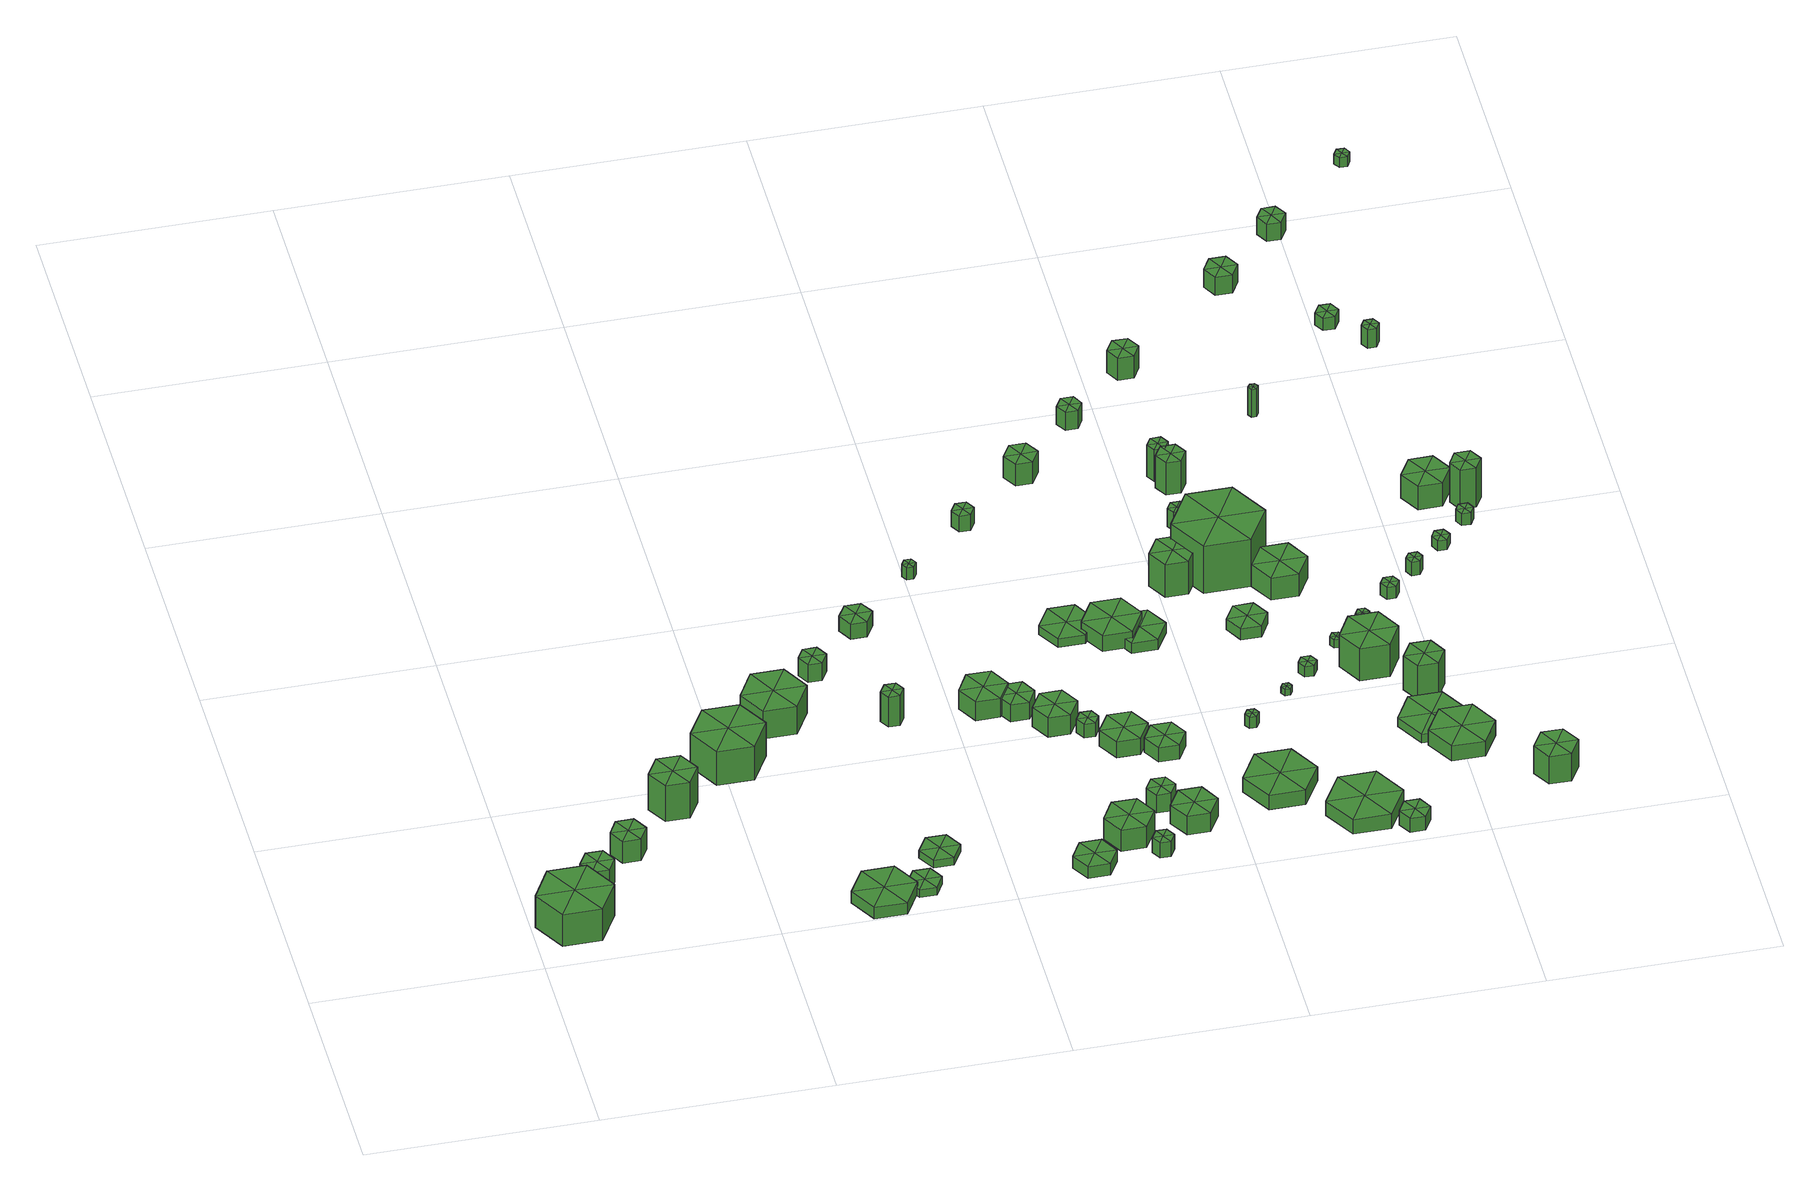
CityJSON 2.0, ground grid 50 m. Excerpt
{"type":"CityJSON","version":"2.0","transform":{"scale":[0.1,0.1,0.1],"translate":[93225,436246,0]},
"CityObjects":{
"tree1":{"type":"SolitaryVegetationObject","attributes":{"Point Count":11207,"Average Intensity":0,"Average Number of Returns":3.89},"geometry":[{"type":"MultiSurface","lod":"1","boundaries":[[[0,1,2]],[[0,2,3]],[[0,3,4]],[[0,4,5]],[[0,5,6]],[[0,6,1]],[[1,7,8,2]],[[2,8,9,3]],[[3,9,10,4]],[[4,10,11,5]],[[5,11,12,6]],[[6,12,7,1]],[[13,8,7]],[[13,9,8]],[[13,10,9]],[[13,11,10]],[[13,12,11]],[[13,7,12]]]}]},
"tree2":{"type":"SolitaryVegetationObject","attributes":{"Point Count":2015,"Average Intensity":0,"Average Number of Returns":4.09},"geometry":[{"type":"MultiSurface","lod":"1","boundaries":[[[14,15,16]],[[14,16,17]],[[14,17,18]],[[14,18,19]],[[14,19,20]],[[14,20,15]],[[15,21,22,16]],[[16,22,23,17]],[[17,23,24,18]],[[18,24,25,19]],[[19,25,26,20]],[[20,26,21,15]],[[27,22,21]],[[27,23,22]],[[27,24,23]],[[27,25,24]],[[27,26,25]],[[27,21,26]]]}]},
"tree3":{"type":"SolitaryVegetationObject","attributes":{"Point Count":2821,"Average Intensity":0,"Average Number of Returns":4.25},"geometry":[{"type":"MultiSurface","lod":"1","boundaries":[[[28,29,30]],[[28,30,31]],[[28,31,32]],[[28,32,33]],[[28,33,34]],[[28,34,29]],[[29,35,36,30]],[[30,36,37,31]],[[31,37,38,32]],[[32,38,39,33]],[[33,39,40,34]],[[34,40,35,29]],[[41,36,35]],[[41,37,36]],[[41,38,37]],[[41,39,38]],[[41,40,39]],[[41,35,40]]]}]},
"tree4":{"type":"SolitaryVegetationObject","attributes":{"Point Count":2665,"Average Intensity":0,"Average Number of Returns":3.04},"geometry":[{"type":"MultiSurface","lod":"1","boundaries":[[[42,43,44]],[[42,44,45]],[[42,45,46]],[[42,46,47]],[[42,47,48]],[[42,48,43]],[[43,49,50,44]],[[44,50,51,45]],[[45,51,52,46]],[[46,52,53,47]],[[47,53,54,48]],[[48,54,49,43]],[[55,50,49]],[[55,51,50]],[[55,52,51]],[[55,53,52]],[[55,54,53]],[[55,49,54]]]}]},
"tree5":{"type":"SolitaryVegetationObject","attributes":{"Point Count":3433,"Average Intensity":0,"Average Number of Returns":3.32},"geometry":[{"type":"MultiSurface","lod":"1","boundaries":[[[56,57,58]],[[56,58,59]],[[56,59,60]],[[56,60,61]],[[56,61,62]],[[56,62,57]],[[57,63,64,58]],[[58,64,65,59]],[[59,65,66,60]],[[60,66,67,61]],[[61,67,68,62]],[[62,68,63,57]],[[69,64,63]],[[69,65,64]],[[69,66,65]],[[69,67,66]],[[69,68,67]],[[69,63,68]]]}]},
"tree6":{"type":"SolitaryVegetationObject","attributes":{"Point Count":2256,"Average Intensity":0,"Average Number of Returns":3.18},"geometry":[{"type":"MultiSurface","lod":"1","boundaries":[[[70,71,72]],[[70,72,73]],[[70,73,74]],[[70,74,75]],[[70,75,76]],[[70,76,71]],[[71,77,78,72]],[[72,78,79,73]],[[73,79,80,74]],[[74,80,81,75]],[[75,81,82,76]],[[76,82,77,71]],[[83,78,77]],[[83,79,78]],[[83,80,79]],[[83,81,80]],[[83,82,81]],[[83,77,82]]]}]},
"tree7":{"type":"SolitaryVegetationObject","attributes":{"Point Count":4511,"Average Intensity":0,"Average Number of Returns":3.81},"geometry":[{"type":"MultiSurface","lod":"1","boundaries":[[[84,85,86]],[[84,86,87]],[[84,87,88]],[[84,88,89]],[[84,89,90]],[[84,90,85]],[[85,91,92,86]],[[86,92,93,87]],[[87,93,94,88]],[[88,94,95,89]],[[89,95,96,90]],[[90,96,91,85]],[[97,92,91]],[[97,93,92]],[[97,94,93]],[[97,95,94]],[[97,96,95]],[[97,91,96]]]}]},
"tree8":{"type":"SolitaryVegetationObject","attributes":{"Point Count":312,"Average Intensity":0,"Average Number of Returns":2.73},"geometry":[{"type":"MultiSurface","lod":"1","boundaries":[[[98,99,100]],[[98,100,101]],[[98,101,102]],[[98,102,103]],[[98,103,104]],[[98,104,99]],[[99,105,106,100]],[[100,106,107,101]],[[101,107,108,102]],[[102,108,109,103]],[[103,109,110,104]],[[104,110,105,99]],[[111,106,105]],[[111,107,106]],[[111,108,107]],[[111,109,108]],[[111,110,109]],[[111,105,110]]]}]},
"tree9":{"type":"SolitaryVegetationObject","attributes":{"Point Count":733,"Average Intensity":0,"Average Number of Returns":2.29},"geometry":[{"type":"MultiSurface","lod":"1","boundaries":[[[112,113,114]],[[112,114,115]],[[112,115,116]],[[112,116,117]],[[112,117,118]],[[112,118,113]],[[113,119,120,114]],[[114,120,121,115]],[[115,121,122,116]],[[116,122,123,117]],[[117,123,124,118]],[[118,124,119,113]],[[125,120,119]],[[125,121,120]],[[125,122,121]],[[125,123,122]],[[125,124,123]],[[125,119,124]]]}]},
"tree10":{"type":"SolitaryVegetationObject","attributes":{"Point Count":453,"Average Intensity":0,"Average Number of Returns":3.45},"geometry":[{"type":"MultiSurface","lod":"1","boundaries":[[[126,127,128]],[[126,128,129]],[[126,129,130]],[[126,130,131]],[[126,131,132]],[[126,132,127]],[[127,133,134,128]],[[128,134,135,129]],[[129,135,136,130]],[[130,136,137,131]],[[131,137,138,132]],[[132,138,133,127]],[[139,134,133]],[[139,135,134]],[[139,136,135]],[[139,137,136]],[[139,138,137]],[[139,133,138]]]}]},
"tree11":{"type":"SolitaryVegetationObject","attributes":{"Point Count":191,"Average Intensity":0,"Average Number of Returns":1.81},"geometry":[{"type":"MultiSurface","lod":"1","boundaries":[[[140,141,142]],[[140,142,143]],[[140,143,144]],[[140,144,145]],[[140,145,146]],[[140,146,141]],[[141,147,148,142]],[[142,148,149,143]],[[143,149,150,144]],[[144,150,151,145]],[[145,151,152,146]],[[146,152,147,141]],[[153,148,147]],[[153,149,148]],[[153,150,149]],[[153,151,150]],[[153,152,151]],[[153,147,152]]]}]},
"tree12":{"type":"SolitaryVegetationObject","attributes":{"Point Count":1352,"Average Intensity":0,"Average Number of Returns":4.14},"geometry":[{"type":"MultiSurface","lod":"1","boundaries":[[[154,155,156]],[[154,156,157]],[[154,157,158]],[[154,158,159]],[[154,159,160]],[[154,160,155]],[[155,161,162,156]],[[156,162,163,157]],[[157,163,164,158]],[[158,164,165,159]],[[159,165,166,160]],[[160,166,161,155]],[[167,162,161]],[[167,163,162]],[[167,164,163]],[[167,165,164]],[[167,166,165]],[[167,161,166]]]}]},
"tree13":{"type":"SolitaryVegetationObject","attributes":{"Point Count":2053,"Average Intensity":0,"Average Number of Returns":3.33},"geometry":[{"type":"MultiSurface","lod":"1","boundaries":[[[168,169,170]],[[168,170,171]],[[168,171,172]],[[168,172,173]],[[168,173,174]],[[168,174,169]],[[169,175,176,170]],[[170,176,177,171]],[[171,177,178,172]],[[172,178,179,173]],[[173,179,180,174]],[[174,180,175,169]],[[181,176,175]],[[181,177,176]],[[181,178,177]],[[181,179,178]],[[181,180,179]],[[181,175,180]]]}]},
"tree14":{"type":"SolitaryVegetationObject","attributes":{"Point Count":1540,"Average Intensity":0,"Average Number of Returns":3.61},"geometry":[{"type":"MultiSurface","lod":"1","boundaries":[[[182,183,184]],[[182,184,185]],[[182,185,186]],[[182,186,187]],[[182,187,188]],[[182,188,183]],[[183,189,190,184]],[[184,190,191,185]],[[185,191,192,186]],[[186,192,193,187]],[[187,193,194,188]],[[188,194,189,183]],[[195,190,189]],[[195,191,190]],[[195,192,191]],[[195,193,192]],[[195,194,193]],[[195,189,194]]]}]},
"tree15":{"type":"SolitaryVegetationObject","attributes":{"Point Count":936,"Average Intensity":0,"Average Number of Returns":3.51},"geometry":[{"type":"MultiSurface","lod":"1","boundaries":[[[196,197,198]],[[196,198,199]],[[196,199,200]],[[196,200,201]],[[196,201,202]],[[196,202,197]],[[197,203,204,198]],[[198,204,205,199]],[[199,205,206,200]],[[200,206,207,201]],[[201,207,208,202]],[[202,208,203,197]],[[209,204,203]],[[209,205,204]],[[209,206,205]],[[209,207,206]],[[209,208,207]],[[209,203,208]]]}]},
"tree16":{"type":"SolitaryVegetationObject","attributes":{"Point Count":4464,"Average Intensity":0,"Average Number of Returns":3.97},"geometry":[{"type":"MultiSurface","lod":"1","boundaries":[[[210,211,212]],[[210,212,213]],[[210,213,214]],[[210,214,215]],[[210,215,216]],[[210,216,211]],[[211,217,218,212]],[[212,218,219,213]],[[213,219,220,214]],[[214,220,221,215]],[[215,221,222,216]],[[216,222,217,211]],[[223,218,217]],[[223,219,218]],[[223,220,219]],[[223,221,220]],[[223,222,221]],[[223,217,222]]]}]},
"tree17":{"type":"SolitaryVegetationObject","attributes":{"Point Count":135,"Average Intensity":0,"Average Number of Returns":3.31},"geometry":[{"type":"MultiSurface","lod":"1","boundaries":[[[224,225,226]],[[224,226,227]],[[224,227,228]],[[224,228,229]],[[224,229,230]],[[224,230,225]],[[225,231,232,226]],[[226,232,233,227]],[[227,233,234,228]],[[228,234,235,229]],[[229,235,236,230]],[[230,236,231,225]],[[237,232,231]],[[237,233,232]],[[237,234,233]],[[237,235,234]],[[237,236,235]],[[237,231,236]]]}]},
"tree18":{"type":"SolitaryVegetationObject","attributes":{"Point Count":600,"Average Intensity":0,"Average Number of Returns":3.49},"geometry":[{"type":"MultiSurface","lod":"1","boundaries":[[[238,239,240]],[[238,240,241]],[[238,241,242]],[[238,242,243]],[[238,243,244]],[[238,244,239]],[[239,245,246,240]],[[240,246,247,241]],[[241,247,248,242]],[[242,248,249,243]],[[243,249,250,244]],[[244,250,245,239]],[[251,246,245]],[[251,247,246]],[[251,248,247]],[[251,249,248]],[[251,250,249]],[[251,245,250]]]}]},
"tree19":{"type":"SolitaryVegetationObject","attributes":{"Point Count":1187,"Average Intensity":0,"Average Number of Returns":3.29},"geometry":[{"type":"MultiSurface","lod":"1","boundaries":[[[252,253,254]],[[252,254,255]],[[252,255,256]],[[252,256,257]],[[252,257,258]],[[252,258,253]],[[253,259,260,254]],[[254,260,261,255]],[[255,261,262,256]],[[256,262,263,257]],[[257,263,264,258]],[[258,264,259,253]],[[265,260,259]],[[265,261,260]],[[265,262,261]],[[265,263,262]],[[265,264,263]],[[265,259,264]]]}]},
"tree20":{"type":"SolitaryVegetationObject","attributes":{"Point Count":399,"Average Intensity":0,"Average Number of Returns":3.21},"geometry":[{"type":"MultiSurface","lod":"1","boundaries":[[[266,267,268]],[[266,268,269]],[[266,269,270]],[[266,270,271]],[[266,271,272]],[[266,272,267]],[[267,273,274,268]],[[268,274,275,269]],[[269,275,276,270]],[[270,276,277,271]],[[271,277,278,272]],[[272,278,273,267]],[[279,274,273]],[[279,275,274]],[[279,276,275]],[[279,277,276]],[[279,278,277]],[[279,273,278]]]}]},
"tree21":{"type":"SolitaryVegetationObject","attributes":{"Point Count":1310,"Average Intensity":0,"Average Number of Returns":3.78},"geometry":[{"type":"MultiSurface","lod":"1","boundaries":[[[280,281,282]],[[280,282,283]],[[280,283,284]],[[280,284,285]],[[280,285,286]],[[280,286,281]],[[281,287,288,282]],[[282,288,289,283]],[[283,289,290,284]],[[284,290,291,285]],[[285,291,292,286]],[[286,292,287,281]],[[293,288,287]],[[293,289,288]],[[293,290,289]],[[293,291,290]],[[293,292,291]],[[293,287,292]]]}]},
"tree22":{"type":"SolitaryVegetationObject","attributes":{"Point Count":1682,"Average Intensity":0,"Average Number of Returns":3.33},"geometry":[{"type":"MultiSurface","lod":"1","boundaries":[[[294,295,296]],[[294,296,297]],[[294,297,298]],[[294,298,299]],[[294,299,300]],[[294,300,295]],[[295,301,302,296]],[[296,302,303,297]],[[297,303,304,298]],[[298,304,305,299]],[[299,305,306,300]],[[300,306,301,295]],[[307,302,301]],[[307,303,302]],[[307,304,303]],[[307,305,304]],[[307,306,305]],[[307,301,306]]]}]},
"tree23":{"type":"SolitaryVegetationObject","attributes":{"Point Count":3475,"Average Intensity":0,"Average Number of Returns":3.96},"geometry":[{"type":"MultiSurface","lod":"1","boundaries":[[[308,309,310]],[[308,310,311]],[[308,311,312]],[[308,312,313]],[[308,313,314]],[[308,314,309]],[[309,315,316,310]],[[310,316,317,311]],[[311,317,318,312]],[[312,318,319,313]],[[313,319,320,314]],[[314,320,315,309]],[[321,316,315]],[[321,317,316]],[[321,318,317]],[[321,319,318]],[[321,320,319]],[[321,315,320]]]}]},
"tree24":{"type":"SolitaryVegetationObject","attributes":{"Point Count":528,"Average Intensity":0,"Average Number of Returns":3.81},"geometry":[{"type":"MultiSurface","lod":"1","boundaries":[[[322,323,324]],[[322,324,325]],[[322,325,326]],[[322,326,327]],[[322,327,328]],[[322,328,323]],[[323,329,330,324]],[[324,330,331,325]],[[325,331,332,326]],[[326,332,333,327]],[[327,333,334,328]],[[328,334,329,323]],[[335,330,329]],[[335,331,330]],[[335,332,331]],[[335,333,332]],[[335,334,333]],[[335,329,334]]]}]},
"tree25":{"type":"SolitaryVegetationObject","attributes":{"Point Count":1661,"Average Intensity":0,"Average Number of Returns":3.26},"geometry":[{"type":"MultiSurface","lod":"1","boundaries":[[[336,337,338]],[[336,338,339]],[[336,339,340]],[[336,340,341]],[[336,341,342]],[[336,342,337]],[[337,343,344,338]],[[338,344,345,339]],[[339,345,346,340]],[[340,346,347,341]],[[341,347,348,342]],[[342,348,343,337]],[[349,344,343]],[[349,345,344]],[[349,346,345]],[[349,347,346]],[[349,348,347]],[[349,343,348]]]}]},
"tree26":{"type":"SolitaryVegetationObject","attributes":{"Point Count":363,"Average Intensity":0,"Average Number of Returns":1.8},"geometry":[{"type":"MultiSurface","lod":"1","boundaries":[[[350,351,352]],[[350,352,353]],[[350,353,354]],[[350,354,355]],[[350,355,356]],[[350,356,351]],[[351,357,358,352]],[[352,358,359,353]],[[353,359,360,354]],[[354,360,361,355]],[[355,361,362,356]],[[356,362,357,351]],[[363,358,357]],[[363,359,358]],[[363,360,359]],[[363,361,360]],[[363,362,361]],[[363,357,362]]]}]},
"tree27":{"type":"SolitaryVegetationObject","attributes":{"Point Count":694,"Average Intensity":0,"Average Number of Returns":2.77},"geometry":[{"type":"MultiSurface","lod":"1","boundaries":[[[364,365,366]],[[364,366,367]],[[364,367,368]],[[364,368,369]],[[364,369,370]],[[364,370,365]],[[365,371,372,366]],[[366,372,373,367]],[[367,373,374,368]],[[368,374,375,369]],[[369,375,376,370]],[[370,376,371,365]],[[377,372,371]],[[377,373,372]],[[377,374,373]],[[377,375,374]],[[377,376,375]],[[377,371,376]]]}]},
"tree28":{"type":"SolitaryVegetationObject","attributes":{"Point Count":645,"Average Intensity":0,"Average Number of Returns":2.35},"geometry":[{"type":"MultiSurface","lod":"1","boundaries":[[[378,379,380]],[[378,380,381]],[[378,381,382]],[[378,382,383]],[[378,383,384]],[[378,384,379]],[[379,385,386,380]],[[380,386,387,381]],[[381,387,388,382]],[[382,388,389,383]],[[383,389,390,384]],[[384,390,385,379]],[[391,386,385]],[[391,387,386]],[[391,388,387]],[[391,389,388]],[[391,390,389]],[[391,385,390]]]}]},
"tree29":{"type":"SolitaryVegetationObject","attributes":{"Point Count":2765,"Average Intensity":0,"Average Number of Returns":3.23},"geometry":[{"type":"MultiSurface","lod":"1","boundaries":[[[392,393,394]],[[392,394,395]],[[392,395,396]],[[392,396,397]],[[392,397,398]],[[392,398,393]],[[393,399,400,394]],[[394,400,401,395]],[[395,401,402,396]],[[396,402,403,397]],[[397,403,404,398]],[[398,404,399,393]],[[405,400,399]],[[405,401,400]],[[405,402,401]],[[405,403,402]],[[405,404,403]],[[405,399,404]]]}]},
"tree30":{"type":"SolitaryVegetationObject","attributes":{"Point Count":842,"Average Intensity":0,"Average Number of Returns":3.81},"geometry":[{"type":"MultiSurface","lod":"1","boundaries":[[[406,407,408]],[[406,408,409]],[[406,409,410]],[[406,410,411]],[[406,411,412]],[[406,412,407]],[[407,413,414,408]],[[408,414,415,409]],[[409,415,416,410]],[[410,416,417,411]],[[411,417,418,412]],[[412,418,413,407]],[[419,414,413]],[[419,415,414]],[[419,416,415]],[[419,417,416]],[[419,418,417]],[[419,413,418]]]}]},
"tree31":{"type":"SolitaryVegetationObject","attributes":{"Point Count":262,"Average Intensity":0,"Average Number of Returns":3.4},"geometry":[{"type":"MultiSurface","lod":"1","boundaries":[[[420,421,422]],[[420,422,423]],[[420,423,424]],[[420,424,425]],[[420,425,426]],[[420,426,421]],[[421,427,428,422]],[[422,428,429,423]],[[423,429,430,424]],[[424,430,431,425]],[[425,431,432,426]],[[426,432,427,421]],[[433,428,427]],[[433,429,428]],[[433,430,429]],[[433,431,430]],[[433,432,431]],[[433,427,432]]]}]},
"tree32":{"type":"SolitaryVegetationObject","attributes":{"Point Count":1864,"Average Intensity":0,"Average Number of Returns":2.58},"geometry":[{"type":"MultiSurface","lod":"1","boundaries":[[[434,435,436]],[[434,436,437]],[[434,437,438]],[[434,438,439]],[[434,439,440]],[[434,440,435]],[[435,441,442,436]],[[436,442,443,437]],[[437,443,444,438]],[[438,444,445,439]],[[439,445,446,440]],[[440,446,441,435]],[[447,442,441]],[[447,443,442]],[[447,444,443]],[[447,445,444]],[[447,446,445]],[[447,441,446]]]}]},
"tree33":{"type":"SolitaryVegetationObject","attributes":{"Point Count":1125,"Average Intensity":0,"Average Number of Returns":3.39},"geometry":[{"type":"MultiSurface","lod":"1","boundaries":[[[448,449,450]],[[448,450,451]],[[448,451,452]],[[448,452,453]],[[448,453,454]],[[448,454,449]],[[449,455,456,450]],[[450,456,457,451]],[[451,457,458,452]],[[452,458,459,453]],[[453,459,460,454]],[[454,460,455,449]],[[461,456,455]],[[461,457,456]],[[461,458,457]],[[461,459,458]],[[461,460,459]],[[461,455,460]]]}]},
"tree34":{"type":"SolitaryVegetationObject","attributes":{"Point Count":110,"Average Intensity":0,"Average Number of Returns":3.08},"geometry":[{"type":"MultiSurface","lod":"1","boundaries":[[[462,463,464]],[[462,464,465]],[[462,465,466]],[[462,466,467]],[[462,467,468]],[[462,468,463]],[[463,469,470,464]],[[464,470,471,465]],[[465,471,472,466]],[[466,472,473,467]],[[467,473,474,468]],[[468,474,469,463]],[[475,470,469]],[[475,471,470]],[[475,472,471]],[[475,473,472]],[[475,474,473]],[[475,469,474]]]}]},
"tree35":{"type":"SolitaryVegetationObject","attributes":{"Point Count":799,"Average Intensity":0,"Average Number of Returns":3.08},"geometry":[{"type":"MultiSurface","lod":"1","boundaries":[[[476,477,478]],[[476,478,479]],[[476,479,480]],[[476,480,481]],[[476,481,482]],[[476,482,477]],[[477,483,484,478]],[[478,484,485,479]],[[479,485,486,480]],[[480,486,487,481]],[[481,487,488,482]],[[482,488,483,477]],[[489,484,483]],[[489,485,484]],[[489,486,485]],[[489,487,486]],[[489,488,487]],[[489,483,488]]]}]},
"tree36":{"type":"SolitaryVegetationObject","attributes":{"Point Count":145,"Average Intensity":0,"Average Number of Returns":3.19},"geometry":[{"type":"MultiSurface","lod":"1","boundaries":[[[490,491,492]],[[490,492,493]],[[490,493,494]],[[490,494,495]],[[490,495,496]],[[490,496,491]],[[491,497,498,492]],[[492,498,499,493]],[[493,499,500,494]],[[494,500,501,495]],[[495,501,502,496]],[[496,502,497,491]],[[503,498,497]],[[503,499,498]],[[503,500,499]],[[503,501,500]],[[503,502,501]],[[503,497,502]]]}]},
"tree37":{"type":"SolitaryVegetationObject","attributes":{"Point Count":543,"Average Intensity":0,"Average Number of Returns":3.73},"geometry":[{"type":"MultiSurface","lod":"1","boundaries":[[[504,505,506]],[[504,506,507]],[[504,507,508]],[[504,508,509]],[[504,509,510]],[[504,510,505]],[[505,511,512,506]],[[506,512,513,507]],[[507,513,514,508]],[[508,514,515,509]],[[509,515,516,510]],[[510,516,511,505]],[[517,512,511]],[[517,513,512]],[[517,514,513]],[[517,515,514]],[[517,516,515]],[[517,511,516]]]}]},
"tree38":{"type":"SolitaryVegetationObject","attributes":{"Point Count":125,"Average Intensity":0,"Average Number of Returns":1.79},"geometry":[{"type":"MultiSurface","lod":"1","boundaries":[[[518,519,520]],[[518,520,521]],[[518,521,522]],[[518,522,523]],[[518,523,524]],[[518,524,519]],[[519,525,526,520]],[[520,526,527,521]],[[521,527,528,522]],[[522,528,529,523]],[[523,529,530,524]],[[524,530,525,519]],[[531,526,525]],[[531,527,526]],[[531,528,527]],[[531,529,528]],[[531,530,529]],[[531,525,530]]]}]},
"tree39":{"type":"SolitaryVegetationObject","attributes":{"Point Count":170,"Average Intensity":0,"Average Number of Returns":3.4},"geometry":[{"type":"MultiSurface","lod":"1","boundaries":[[[532,533,534]],[[532,534,535]],[[532,535,536]],[[532,536,537]],[[532,537,538]],[[532,538,533]],[[533,539,540,534]],[[534,540,541,535]],[[535,541,542,536]],[[536,542,543,537]],[[537,543,544,538]],[[538,544,539,533]],[[545,540,539]],[[545,541,540]],[[545,542,541]],[[545,543,542]],[[545,544,543]],[[545,539,544]]]}]},
"tree40":{"type":"SolitaryVegetationObject","attributes":{"Point Count":8033,"Average Intensity":0,"Average Number of Returns":3.6},"geometry":[{"type":"MultiSurface","lod":"1","boundaries":[[[546,547,548]],[[546,548,549]],[[546,549,550]],[[546,550,551]],[[546,551,552]],[[546,552,547]],[[547,553,554,548]],[[548,554,555,549]],[[549,555,556,550]],[[550,556,557,551]],[[551,557,558,552]],[[552,558,553,547]],[[559,554,553]],[[559,555,554]],[[559,556,555]],[[559,557,556]],[[559,558,557]],[[559,553,558]]]}]},
"tree41":{"type":"SolitaryVegetationObject","attributes":{"Point Count":137,"Average Intensity":0,"Average Number of Returns":2.37},"geometry":[{"type":"MultiSurface","lod":"1","boundaries":[[[560,561,562]],[[560,562,563]],[[560,563,564]],[[560,564,565]],[[560,565,566]],[[560,566,561]],[[561,567,568,562]],[[562,568,569,563]],[[563,569,570,564]],[[564,570,571,565]],[[565,571,572,566]],[[566,572,567,561]],[[573,568,567]],[[573,569,568]],[[573,570,569]],[[573,571,570]],[[573,572,571]],[[573,567,572]]]}]},
"tree42":{"type":"SolitaryVegetationObject","attributes":{"Point Count":371,"Average Intensity":0,"Average Number of Returns":1.73},"geometry":[{"type":"MultiSurface","lod":"1","boundaries":[[[574,575,576]],[[574,576,577]],[[574,577,578]],[[574,578,579]],[[574,579,580]],[[574,580,575]],[[575,581,582,576]],[[576,582,583,577]],[[577,583,584,578]],[[578,584,585,579]],[[579,585,586,580]],[[580,586,581,575]],[[587,582,581]],[[587,583,582]],[[587,584,583]],[[587,585,584]],[[587,586,585]],[[587,581,586]]]}]},
"tree43":{"type":"SolitaryVegetationObject","attributes":{"Point Count":880,"Average Intensity":0,"Average Number of Returns":2.9},"geometry":[{"type":"MultiSurface","lod":"1","boundaries":[[[588,589,590]],[[588,590,591]],[[588,591,592]],[[588,592,593]],[[588,593,594]],[[588,594,589]],[[589,595,596,590]],[[590,596,597,591]],[[591,597,598,592]],[[592,598,599,593]],[[593,599,600,594]],[[594,600,595,589]],[[601,596,595]],[[601,597,596]],[[601,598,597]],[[601,599,598]],[[601,600,599]],[[601,595,600]]]}]},
"tree44":{"type":"SolitaryVegetationObject","attributes":{"Point Count":162,"Average Intensity":0,"Average Number of Returns":3.57},"geometry":[{"type":"MultiSurface","lod":"1","boundaries":[[[602,603,604]],[[602,604,605]],[[602,605,606]],[[602,606,607]],[[602,607,608]],[[602,608,603]],[[603,609,610,604]],[[604,610,611,605]],[[605,611,612,606]],[[606,612,613,607]],[[607,613,614,608]],[[608,614,609,603]],[[615,610,609]],[[615,611,610]],[[615,612,611]],[[615,613,612]],[[615,614,613]],[[615,609,614]]]}]},
"tree45":{"type":"SolitaryVegetationObject","attributes":{"Point Count":171,"Average Intensity":0,"Average Number of Returns":1.84},"geometry":[{"type":"MultiSurface","lod":"1","boundaries":[[[616,617,618]],[[616,618,619]],[[616,619,620]],[[616,620,621]],[[616,621,622]],[[616,622,617]],[[617,623,624,618]],[[618,624,625,619]],[[619,625,626,620]],[[620,626,627,621]],[[621,627,628,622]],[[622,628,623,617]],[[629,624,623]],[[629,625,624]],[[629,626,625]],[[629,627,626]],[[629,628,627]],[[629,623,628]]]}]},
"tree46":{"type":"SolitaryVegetationObject","attributes":{"Point Count":1047,"Average Intensity":0,"Average Number of Returns":2.74},"geometry":[{"type":"MultiSurface","lod":"1","boundaries":[[[630,631,632]],[[630,632,633]],[[630,633,634]],[[630,634,635]],[[630,635,636]],[[630,636,631]],[[631,637,638,632]],[[632,638,639,633]],[[633,639,640,634]],[[634,640,641,635]],[[635,641,642,636]],[[636,642,637,631]],[[643,638,637]],[[643,639,638]],[[643,640,639]],[[643,641,640]],[[643,642,641]],[[643,637,642]]]}]},
"tree47":{"type":"SolitaryVegetationObject","attributes":{"Point Count":955,"Average Intensity":0,"Average Number of Returns":3.62},"geometry":[{"type":"MultiSurface","lod":"1","boundaries":[[[644,645,646]],[[644,646,647]],[[644,647,648]],[[644,648,649]],[[644,649,650]],[[644,650,645]],[[645,651,652,646]],[[646,652,653,647]],[[647,653,654,648]],[[648,654,655,649]],[[649,655,656,650]],[[650,656,651,645]],[[657,652,651]],[[657,653,652]],[[657,654,653]],[[657,655,654]],[[657,656,655]],[[657,651,656]]]}]},
"tree48":{"type":"SolitaryVegetationObject","attributes":{"Point Count":980,"Average Intensity":0,"Average Number of Returns":3.07},"geometry":[{"type":"MultiSurface","lod":"1","boundaries":[[[658,659,660]],[[658,660,661]],[[658,661,662]],[[658,662,663]],[[658,663,664]],[[658,664,659]],[[659,665,666,660]],[[660,666,667,661]],[[661,667,668,662]],[[662,668,669,663]],[[663,669,670,664]],[[664,670,665,659]],[[671,666,665]],[[671,667,666]],[[671,668,667]],[[671,669,668]],[[671,670,669]],[[671,665,670]]]}]},
"tree49":{"type":"SolitaryVegetationObject","attributes":{"Point Count":150,"Average Intensity":0,"Average Number of Returns":3.13},"geometry":[{"type":"MultiSurface","lod":"1","boundaries":[[[672,673,674]],[[672,674,675]],[[672,675,676]],[[672,676,677]],[[672,677,678]],[[672,678,673]],[[673,679,680,674]],[[674,680,681,675]],[[675,681,682,676]],[[676,682,683,677]],[[677,683,684,678]],[[678,684,679,673]],[[685,680,679]],[[685,681,680]],[[685,682,681]],[[685,683,682]],[[685,684,683]],[[685,679,684]]]}]},
"tree50":{"type":"SolitaryVegetationObject","attributes":{"Point Count":584,"Average Intensity":0,"Average Number of Returns":1.54},"geometry":[{"type":"MultiSurface","lod":"1","boundaries":[[[686,687,688]],[[686,688,689]],[[686,689,690]],[[686,690,691]],[[686,691,692]],[[686,692,687]],[[687,693,694,688]],[[688,694,695,689]],[[689,695,696,690]],[[690,696,697,691]],[[691,697,698,692]],[[692,698,693,687]],[[699,694,693]],[[699,695,694]],[[699,696,695]],[[699,697,696]],[[699,698,697]],[[699,693,698]]]}]},
"tree51":{"type":"SolitaryVegetationObject","attributes":{"Point Count":260,"Average Intensity":0,"Average Number of Returns":3.64},"geometry":[{"type":"MultiSurface","lod":"1","boundaries":[[[700,701,702]],[[700,702,703]],[[700,703,704]],[[700,704,705]],[[700,705,706]],[[700,706,701]],[[701,707,708,702]],[[702,708,709,703]],[[703,709,710,704]],[[704,710,711,705]],[[705,711,712,706]],[[706,712,707,701]],[[713,708,707]],[[713,709,708]],[[713,710,709]],[[713,711,710]],[[713,712,711]],[[713,707,712]]]}]},
"tree52":{"type":"SolitaryVegetationObject","attributes":{"Point Count":3044,"Average Intensity":0,"Average Number of Returns":3.81},"geometry":[{"type":"MultiSurface","lod":"1","boundaries":[[[714,715,716]],[[714,716,717]],[[714,717,718]],[[714,718,719]],[[714,719,720]],[[714,720,715]],[[715,721,722,716]],[[716,722,723,717]],[[717,723,724,718]],[[718,724,725,719]],[[719,725,726,720]],[[720,726,721,715]],[[727,722,721]],[[727,723,722]],[[727,724,723]],[[727,725,724]],[[727,726,725]],[[727,721,726]]]}]},
"tree53":{"type":"SolitaryVegetationObject","attributes":{"Point Count":92,"Average Intensity":0,"Average Number of Returns":2.64},"geometry":[{"type":"MultiSurface","lod":"1","boundaries":[[[728,729,730]],[[728,730,731]],[[728,731,732]],[[728,732,733]],[[728,733,734]],[[728,734,729]],[[729,735,736,730]],[[730,736,737,731]],[[731,737,738,732]],[[732,738,739,733]],[[733,739,740,734]],[[734,740,735,729]],[[741,736,735]],[[741,737,736]],[[741,738,737]],[[741,739,738]],[[741,740,739]],[[741,735,740]]]}]},
"tree54":{"type":"SolitaryVegetationObject","attributes":{"Point Count":328,"Average Intensity":0,"Average Number of Returns":3.34},"geometry":[{"type":"MultiSurface","lod":"1","boundaries":[[[742,743,744]],[[742,744,745]],[[742,745,746]],[[742,746,747]],[[742,747,748]],[[742,748,743]],[[743,749,750,744]],[[744,750,751,745]],[[745,751,752,746]],[[746,752,753,747]],[[747,753,754,748]],[[748,754,749,743]],[[755,750,749]],[[755,751,750]],[[755,752,751]],[[755,753,752]],[[755,754,753]],[[755,749,754]]]}]},
"tree55":{"type":"SolitaryVegetationObject","attributes":{"Point Count":209,"Average Intensity":0,"Average Number of Returns":3.37},"geometry":[{"type":"MultiSurface","lod":"1","boundaries":[[[756,757,758]],[[756,758,759]],[[756,759,760]],[[756,760,761]],[[756,761,762]],[[756,762,757]],[[757,763,764,758]],[[758,764,765,759]],[[759,765,766,760]],[[760,766,767,761]],[[761,767,768,762]],[[762,768,763,757]],[[769,764,763]],[[769,765,764]],[[769,766,765]],[[769,767,766]],[[769,768,767]],[[769,763,768]]]}]},
"tree56":{"type":"SolitaryVegetationObject","attributes":{"Point Count":785,"Average Intensity":0,"Average Number of Returns":3.62},"geometry":[{"type":"MultiSurface","lod":"1","boundaries":[[[770,771,772]],[[770,772,773]],[[770,773,774]],[[770,774,775]],[[770,775,776]],[[770,776,771]],[[771,777,778,772]],[[772,778,779,773]],[[773,779,780,774]],[[774,780,781,775]],[[775,781,782,776]],[[776,782,777,771]],[[783,778,777]],[[783,779,778]],[[783,780,779]],[[783,781,780]],[[783,782,781]],[[783,777,782]]]}]},
"tree57":{"type":"SolitaryVegetationObject","attributes":{"Point Count":291,"Average Intensity":0,"Average Number of Returns":2.47},"geometry":[{"type":"MultiSurface","lod":"1","boundaries":[[[784,785,786]],[[784,786,787]],[[784,787,788]],[[784,788,789]],[[784,789,790]],[[784,790,785]],[[785,791,792,786]],[[786,792,793,787]],[[787,793,794,788]],[[788,794,795,789]],[[789,795,796,790]],[[790,796,791,785]],[[797,792,791]],[[797,793,792]],[[797,794,793]],[[797,795,794]],[[797,796,795]],[[797,791,796]]]}]},
"tree58":{"type":"SolitaryVegetationObject","attributes":{"Point Count":299,"Average Intensity":0,"Average Number of Returns":3.85},"geometry":[{"type":"MultiSurface","lod":"1","boundaries":[[[798,799,800]],[[798,800,801]],[[798,801,802]],[[798,802,803]],[[798,803,804]],[[798,804,799]],[[799,805,806,800]],[[800,806,807,801]],[[801,807,808,802]],[[802,808,809,803]],[[803,809,810,804]],[[804,810,805,799]],[[811,806,805]],[[811,807,806]],[[811,808,807]],[[811,809,808]],[[811,810,809]],[[811,805,810]]]}]},
"tree59":{"type":"SolitaryVegetationObject","attributes":{"Point Count":143,"Average Intensity":0,"Average Number of Returns":1.71},"geometry":[{"type":"MultiSurface","lod":"1","boundaries":[[[812,813,814]],[[812,814,815]],[[812,815,816]],[[812,816,817]],[[812,817,818]],[[812,818,813]],[[813,819,820,814]],[[814,820,821,815]],[[815,821,822,816]],[[816,822,823,817]],[[817,823,824,818]],[[818,824,819,813]],[[825,820,819]],[[825,821,820]],[[825,822,821]],[[825,823,822]],[[825,824,823]],[[825,819,824]]]}]},
"tree60":{"type":"SolitaryVegetationObject","attributes":{"Point Count":407,"Average Intensity":0,"Average Number of Returns":3.34},"geometry":[{"type":"MultiSurface","lod":"1","boundaries":[[[826,827,828]],[[826,828,829]],[[826,829,830]],[[826,830,831]],[[826,831,832]],[[826,832,827]],[[827,833,834,828]],[[828,834,835,829]],[[829,835,836,830]],[[830,836,837,831]],[[831,837,838,832]],[[832,838,833,827]],[[839,834,833]],[[839,835,834]],[[839,836,835]],[[839,837,836]],[[839,838,837]],[[839,833,838]]]}]},
"tree61":{"type":"SolitaryVegetationObject","attributes":{"Point Count":1190,"Average Intensity":0,"Average Number of Returns":3.63},"geometry":[{"type":"MultiSurface","lod":"1","boundaries":[[[840,841,842]],[[840,842,843]],[[840,843,844]],[[840,844,845]],[[840,845,846]],[[840,846,841]],[[841,847,848,842]],[[842,848,849,843]],[[843,849,850,844]],[[844,850,851,845]],[[845,851,852,846]],[[846,852,847,841]],[[853,848,847]],[[853,849,848]],[[853,850,849]],[[853,851,850]],[[853,852,851]],[[853,847,852]]]}]},
"tree62":{"type":"SolitaryVegetationObject","attributes":{"Point Count":168,"Average Intensity":0,"Average Number of Returns":3.14},"geometry":[{"type":"MultiSurface","lod":"1","boundaries":[[[854,855,856]],[[854,856,857]],[[854,857,858]],[[854,858,859]],[[854,859,860]],[[854,860,855]],[[855,861,862,856]],[[856,862,863,857]],[[857,863,864,858]],[[858,864,865,859]],[[859,865,866,860]],[[860,866,861,855]],[[867,862,861]],[[867,863,862]],[[867,864,863]],[[867,865,864]],[[867,866,865]],[[867,861,866]]]}]},
"tree63":{"type":"SolitaryVegetationObject","attributes":{"Point Count":266,"Average Intensity":0,"Average Number of Returns":3.54},"geometry":[{"type":"MultiSurface","lod":"1","boundaries":[[[868,869,870]],[[868,870,871]],[[868,871,872]],[[868,872,873]],[[868,873,874]],[[868,874,869]],[[869,875,876,870]],[[870,876,877,871]],[[871,877,878,872]],[[872,878,879,873]],[[873,879,880,874]],[[874,880,875,869]],[[881,876,875]],[[881,877,876]],[[881,878,877]],[[881,879,878]],[[881,880,879]],[[881,875,880]]]}]}
},
"vertices":[
[93,134,0],[10,134,0],[51,207,0],[135,207,0],[177,134,0],[135,62,0],[51,62,0],[10,134,84],[51,207,84],[135,207,84],[177,134,84],[135,62,84],[51,62,84],[93,134,84],
[165,240,0],[128,240,0],[147,272,0],[184,272,0],[202,240,0],[184,208,0],[147,208,0],[128,240,61],[147,272,61],[184,272,61],[202,240,61],[184,208,61],[147,208,61],[165,240,61],
[250,327,0],[212,327,0],[231,361,0],[270,361,0],[289,327,0],[270,294,0],[231,294,0],[212,327,58],[231,361,58],[270,361,58],[289,327,58],[270,294,58],[231,294,58],[250,327,58],
[373,450,0],[321,450,0],[347,495,0],[399,495,0],[425,450,0],[399,405,0],[347,405,0],[321,450,95],[347,495,95],[399,495,95],[425,450,95],[399,405,95],[347,405,95],[373,450,95],
[516,565,0],[436,565,0],[476,634,0],[556,634,0],[596,565,0],[556,495,0],[476,495,0],[436,565,89],[476,634,89],[556,634,89],[596,565,89],[556,495,89],[476,495,89],[516,565,89],
[731,65,0],[661,65,0],[696,125,0],[766,125,0],[801,65,0],[766,4,0],[696,4,0],[661,65,30],[696,125,30],[766,125,30],[801,65,30],[766,4,30],[696,4,30],[731,65,30],
[638,680,0],[568,680,0],[603,742,0],[674,742,0],[709,680,0],[674,619,0],[603,619,0],[568,680,74],[603,742,74],[674,742,74],[709,680,74],[674,619,74],[603,619,74],[638,680,74],
[820,82,0],[783,82,0],[802,114,0],[839,114,0],[857,82,0],[839,50,0],[802,50,0],[783,82,20],[802,114,20],[839,114,20],[857,82,20],[839,50,20],[802,50,20],[820,82,20],
[873,174,0],[829,174,0],[851,212,0],[895,212,0],[917,174,0],[895,136,0],[851,136,0],[829,174,20],[851,212,20],[895,212,20],[917,174,20],[895,136,20],[851,136,20],[873,174,20],
[748,801,0],[718,801,0],[733,827,0],[763,827,0],[778,801,0],[763,775,0],[733,775,0],[718,801,47],[733,827,47],[763,827,47],[778,801,47],[763,775,47],[733,775,47],[748,801,47],
[875,619,0],[850,619,0],[863,640,0],[887,640,0],[899,619,0],[887,598,0],[863,598,0],[850,619,80],[863,640,80],[887,640,80],[899,619,80],[887,598,80],[863,598,80],[875,619,80],
[867,922,0],[832,922,0],[850,952,0],[885,952,0],[903,922,0],[885,891,0],[850,891,0],[832,922,40],[850,952,40],[885,952,40],[903,922,40],[885,891,40],[850,891,40],[867,922,40],
[1177,72,0],[1130,72,0],[1154,113,0],[1201,113,0],[1224,72,0],[1201,32,0],[1154,32,0],[1130,72,31],[1154,113,31],[1201,113,31],[1224,72,31],[1201,32,31],[1154,32,31],[1177,72,31],
[1068,623,0],[1016,623,0],[1042,669,0],[1095,669,0],[1121,623,0],[1095,578,0],[1042,578,0],[1016,623,50],[1042,669,50],[1095,669,50],[1121,623,50],[1095,578,50],[1042,578,50],[1068,623,50],
[1131,593,0],[1091,593,0],[1111,627,0],[1151,627,0],[1170,593,0],[1151,558,0],[1111,558,0],[1091,593,45],[1111,627,45],[1151,627,45],[1170,593,45],[1151,558,45],[1111,558,45],[1131,593,45],
[1267,148,0],[1213,148,0],[1240,195,0],[1294,195,0],[1321,148,0],[1294,102,0],[1240,102,0],[1213,148,56],[1240,195,56],[1294,195,56],[1321,148,56],[1294,102,56],[1240,102,56],[1267,148,56],
[1012,1064,0],[997,1064,0],[1005,1078,0],[1020,1078,0],[1028,1064,0],[1020,1051,0],[1005,1051,0],[997,1064,32],[1005,1078,32],[1020,1078,32],[1028,1064,32],[1020,1051,32],[1005,1051,32],[1012,1064,32],
[1324,84,0],[1301,84,0],[1313,104,0],[1336,104,0],[1348,84,0],[1336,63,0],[1313,63,0],[1301,84,40],[1313,104,40],[1336,104,40],[1348,84,40],[1336,63,40],[1313,63,40],[1324,84,40],
[1199,534,0],[1151,534,0],[1175,575,0],[1223,575,0],[1247,534,0],[1223,493,0],[1175,493,0],[1151,534,51],[1175,575,51],[1223,575,51],[1247,534,51],[1223,493,51],[1175,493,51],[1199,534,51],
[1259,495,0],[1235,495,0],[1247,515,0],[1271,515,0],[1282,495,0],[1271,474,0],[1247,474,0],[1235,495,36],[1247,515,36],[1271,515,36],[1282,495,36],[1271,474,36],[1247,474,36],[1259,495,36],
[1354,232,0],[1322,232,0],[1338,259,0],[1369,259,0],[1385,232,0],[1369,205,0],[1338,205,0],[1322,232,48],[1338,259,48],[1369,259,48],[1385,232,48],[1369,205,48],[1338,205,48],[1354,232,48],
[1323,442,0],[1271,442,0],[1298,487,0],[1349,487,0],[1375,442,0],[1349,397,0],[1298,397,0],[1271,442,42],[1298,487,42],[1349,487,42],[1375,442,42],[1349,397,42],[1298,397,42],[1323,442,42],
[1409,166,0],[1358,166,0],[1384,210,0],[1434,210,0],[1459,166,0],[1434,123,0],[1384,123,0],[1358,166,49],[1384,210,49],[1434,210,49],[1459,166,49],[1434,123,49],[1384,123,49],[1409,166,49],
[1157,1198,0],[1133,1198,0],[1145,1219,0],[1169,1219,0],[1181,1198,0],[1169,1177,0],[1145,1177,0],[1133,1198,42],[1145,1219,42],[1169,1219,42],[1181,1198,42],[1169,1177,42],[1145,1177,42],[1157,1198,42],
[1401,402,0],[1357,402,0],[1379,440,0],[1423,440,0],[1445,402,0],[1423,364,0],[1379,364,0],[1357,402,38],[1379,440,38],[1423,440,38],[1445,402,38],[1423,364,38],[1379,364,38],[1401,402,38],
[1289,820,0],[1230,820,0],[1260,871,0],[1318,871,0],[1347,820,0],[1318,770,0],[1260,770,0],[1230,820,22],[1260,871,22],[1318,871,22],[1347,820,22],[1318,770,22],[1260,770,22],[1289,820,22],
[1378,792,0],[1314,792,0],[1346,847,0],[1410,847,0],[1442,792,0],[1410,736,0],[1346,736,0],[1314,792,42],[1346,847,42],[1410,847,42],[1442,792,42],[1410,736,42],[1346,736,42],[1378,792,42],
[1431,766,0],[1375,766,0],[1403,815,0],[1459,815,0],[1487,766,0],[1459,717,0],[1403,717,0],[1375,766,27],[1403,815,27],[1459,815,27],[1487,766,27],[1459,717,27],[1403,717,27],[1431,766,27],
[1605,232,0],[1526,232,0],[1566,301,0],[1644,301,0],[1684,232,0],[1644,164,0],[1566,164,0],[1526,232,38],[1566,301,38],[1644,301,38],[1684,232,38],[1644,164,38],[1566,164,38],[1605,232,38],
[1309,1327,0],[1272,1327,0],[1291,1359,0],[1327,1359,0],[1346,1327,0],[1327,1295,0],[1291,1295,0],[1272,1327,57],[1291,1359,57],[1327,1359,57],[1346,1327,57],[1327,1295,57],[1291,1295,57],[1309,1327,57],
[1594,440,0],[1578,440,0],[1586,453,0],[1601,453,0],[1609,440,0],[1601,427,0],[1586,427,0],[1578,440,30],[1586,453,30],[1601,453,30],[1609,440,30],[1601,427,30],[1586,427,30],[1594,440,30],
[1758,120,0],[1676,120,0],[1717,191,0],[1799,191,0],[1840,120,0],[1799,49,0],[1717,49,0],[1676,120,38],[1717,191,38],[1799,191,38],[1840,120,38],[1799,49,38],[1717,49,38],[1758,120,38],
[1536,920,0],[1486,920,0],[1511,963,0],[1560,963,0],[1585,920,0],[1560,877,0],[1511,877,0],[1486,920,87],[1511,963,87],[1560,963,87],[1585,920,87],[1560,877,87],[1511,877,87],[1536,920,87],
[1686,524,0],[1674,524,0],[1680,534,0],[1692,534,0],[1698,524,0],[1692,513,0],[1680,513,0],[1674,524,17],[1680,534,17],[1692,534,17],[1698,524,17],[1692,513,17],[1680,513,17],[1686,524,17],
[1850,57,0],[1816,57,0],[1833,86,0],[1866,86,0],[1883,57,0],[1866,28,0],[1833,28,0],[1816,57,37],[1833,86,37],[1866,86,37],[1883,57,37],[1866,28,37],[1833,28,37],[1850,57,37],
[1654,748,0],[1610,748,0],[1632,786,0],[1676,786,0],[1698,748,0],[1676,709,0],[1632,709,0],[1610,748,29],[1632,786,29],[1676,786,29],[1698,748,29],[1676,709,29],[1632,709,29],[1654,748,29],
[1444,1469,0],[1417,1469,0],[1431,1493,0],[1458,1493,0],[1471,1469,0],[1458,1446,0],[1431,1446,0],[1417,1469,48],[1431,1493,48],[1458,1493,48],[1471,1469,48],[1458,1446,48],[1431,1446,48],[1444,1469,48],
[1586,1098,0],[1566,1098,0],[1576,1115,0],[1596,1115,0],[1606,1098,0],[1596,1081,0],[1576,1081,0],[1566,1098,49],[1576,1115,49],[1596,1115,49],[1606,1098,49],[1596,1081,49],[1576,1081,49],[1586,1098,49],
[1743,580,0],[1723,580,0],[1733,597,0],[1753,597,0],[1763,580,0],[1753,563,0],[1733,563,0],[1723,580,27],[1733,597,27],[1753,597,27],[1763,580,27],[1753,563,27],[1733,563,27],[1743,580,27],
[1641,957,0],[1541,957,0],[1591,1044,0],[1691,1044,0],[1741,957,0],[1691,871,0],[1591,871,0],[1541,957,126],[1591,1044,126],[1691,1044,126],[1741,957,126],[1691,871,126],[1591,871,126],[1641,957,126],
[1584,1264,0],[1561,1264,0],[1572,1283,0],[1595,1283,0],[1606,1264,0],[1595,1245,0],[1572,1245,0],[1561,1264,85],[1572,1283,85],[1595,1283,85],[1606,1264,85],[1595,1245,85],[1572,1245,85],[1584,1264,85],
[1602,1225,0],[1570,1225,0],[1586,1252,0],[1618,1252,0],[1634,1225,0],[1618,1197,0],[1586,1197,0],[1570,1225,86],[1586,1252,86],[1618,1252,86],[1634,1225,86],[1618,1197,86],[1586,1197,86],[1602,1225,86],
[1751,872,0],[1691,872,0],[1721,924,0],[1781,924,0],[1811,872,0],[1781,820,0],[1721,820,0],[1691,872,58],[1721,924,58],[1781,924,58],[1811,872,58],[1781,820,58],[1721,820,58],[1751,872,58],
[1820,652,0],[1806,652,0],[1813,664,0],[1827,664,0],[1834,652,0],[1827,640,0],[1813,640,0],[1806,652,22],[1813,664,22],[1827,664,22],[1834,652,22],[1827,640,22],[1813,640,22],[1820,652,22],
[1873,580,0],[1810,580,0],[1841,635,0],[1905,635,0],[1936,580,0],[1905,526,0],[1841,526,0],[1810,580,85],[1841,635,85],[1905,635,85],[1936,580,85],[1905,526,85],[1841,526,85],[1873,580,85],
[1956,366,0],[1884,366,0],[1920,428,0],[1992,428,0],[2028,366,0],[1992,303,0],[1920,303,0],[1884,366,23],[1920,428,23],[1992,428,23],[2028,366,23],[1992,303,23],[1920,303,23],[1956,366,23],
[1589,1608,0],[1555,1608,0],[1572,1637,0],[1606,1637,0],[1623,1608,0],[1606,1578,0],[1572,1578,0],[1555,1608,59],[1572,1637,59],[1606,1637,59],[1623,1608,59],[1606,1578,59],[1572,1578,59],[1589,1608,59],
[2003,293,0],[1932,293,0],[1968,355,0],[2039,355,0],[2074,293,0],[2039,232,0],[1968,232,0],[1932,293,40],[1968,355,40],[2039,355,40],[2074,293,40],[2039,232,40],[1968,232,40],[2003,293,40],
[1890,715,0],[1875,715,0],[1883,728,0],[1898,728,0],[1905,715,0],[1898,702,0],[1883,702,0],[1875,715,21],[1883,728,21],[1898,728,21],[1905,715,21],[1898,702,21],[1883,702,21],[1890,715,21],
[1966,478,0],[1922,478,0],[1944,516,0],[1988,516,0],[2009,478,0],[1988,440,0],[1944,440,0],[1922,478,90],[1944,516,90],[1988,516,90],[2009,478,90],[1988,440,90],[1944,440,90],[1966,478,90],
[1964,785,0],[1944,785,0],[1954,802,0],[1974,802,0],[1984,785,0],[1974,768,0],[1954,768,0],[1944,785,32],[1954,802,32],[1974,802,32],[1984,785,32],[1974,768,32],[1954,768,32],[1964,785,32],
[2171,156,0],[2123,156,0],[2147,197,0],[2194,197,0],[2218,156,0],[2194,115,0],[2147,115,0],[2123,156,73],[2147,197,73],[2194,197,73],[2218,156,73],[2194,115,73],[2147,115,73],[2171,156,73],
[1819,1411,0],[1808,1411,0],[1814,1420,0],[1824,1420,0],[1830,1411,0],[1824,1401,0],[1814,1401,0],[1808,1411,74],[1814,1420,74],[1824,1420,74],[1830,1411,74],[1824,1401,74],[1814,1401,74],[1819,1411,74],
[2030,847,0],[2012,847,0],[2021,862,0],[2039,862,0],[2048,847,0],[2039,831,0],[2021,831,0],[2012,847,36],[2021,862,36],[2039,862,36],[2048,847,36],[2039,831,36],[2021,831,36],[2030,847,36],
[2101,915,0],[2082,915,0],[2091,932,0],[2111,932,0],[2121,915,0],[2111,897,0],[2091,897,0],[2082,915,26],[2091,932,26],[2111,932,26],[2121,915,26],[2111,897,26],[2091,897,26],[2101,915,26],
[1847,1831,0],[1811,1831,0],[1829,1862,0],[1865,1862,0],[1883,1831,0],[1865,1800,0],[1829,1800,0],[1811,1831,48],[1829,1862,48],[1865,1862,48],[1883,1831,48],[1865,1800,48],[1829,1800,48],[1847,1831,48],
[2107,1080,0],[2055,1080,0],[2081,1125,0],[2133,1125,0],[2159,1080,0],[2133,1035,0],[2081,1035,0],[2055,1080,62],[2081,1125,62],[2133,1125,62],[2159,1080,62],[2133,1035,62],[2081,1035,62],[2107,1080,62],
[2167,982,0],[2148,982,0],[2157,998,0],[2177,998,0],[2186,982,0],[2177,965,0],[2157,965,0],[2148,982,31],[2157,998,31],[2177,998,31],[2186,982,31],[2177,965,31],[2157,965,31],[2167,982,31],
[2183,1045,0],[2150,1045,0],[2166,1074,0],[2200,1074,0],[2217,1045,0],[2200,1016,0],[2166,1016,0],[2150,1045,105],[2166,1074,105],[2200,1074,105],[2217,1045,105],[2200,1016,105],[2166,1016,105],[2183,1045,105],
[2032,1661,0],[2007,1661,0],[2020,1683,0],[2045,1683,0],[2057,1661,0],[2045,1640,0],[2020,1640,0],[2007,1661,33],[2020,1683,33],[2045,1683,33],[2057,1661,33],[2045,1640,33],[2020,1640,33],[2032,1661,33],
[1986,1972,0],[1956,1972,0],[1971,1998,0],[2001,1998,0],[2017,1972,0],[2001,1945,0],[1971,1945,0],[1956,1972,46],[1971,1998,46],[2001,1998,46],[2017,1972,46],[2001,1945,46],[1971,1945,46],[1986,1972,46],
[2106,1581,0],[2086,1581,0],[2096,1597,0],[2115,1597,0],[2125,1581,0],[2115,1564,0],[2096,1564,0],[2086,1581,49],[2096,1597,49],[2115,1597,49],[2125,1581,49],[2115,1564,49],[2096,1564,49],[2106,1581,49],
[2178,2157,0],[2161,2157,0],[2170,2172,0],[2187,2172,0],[2195,2157,0],[2187,2143,0],[2170,2143,0],[2161,2157,26],[2170,2172,26],[2187,2172,26],[2195,2157,26],[2187,2143,26],[2170,2143,26],[2178,2157,26]
]}
